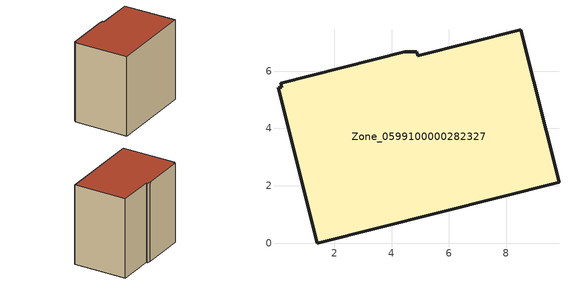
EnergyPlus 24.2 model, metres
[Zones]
Zone_0599100000282327
 floor ground (C_G): 0.13,5.58 4.46,6.67 4.87,6.69 4.91,6.54 8.51,7.44 9.85,2.12 1.4,0 0.03,5.42 0.16,5.45 z0
 wall outside (C_F): 1.4,0 9.85,2.12 8.51,7.44 4.91,6.54 4.87,6.69 4.46,6.67 0.13,5.58 0.16,5.45 0.03,5.42 1.4,0 z0:8.26
 roof outside (C_R): 4.46,6.67 0.13,5.58 0.16,5.45 0.03,5.42 1.4,0 9.85,2.12 8.51,7.44 4.91,6.54 4.87,6.69 z8.26
[BUILDING]
Pand.0599100000282327: North Axis=0; Terrain=City; Loads Convergence Tolerance Value=0.04; Temperature Convergence Tolerance Value=0.4; Solar Distribution=FullExterior; Maximum Number of Warmup Days=25; Minimum Number of Warmup Days=1
[Site:Location]
Rotterdam.The.Hague.AP_ZH_NLD Design_Conditions: Latitude=51.96; Longitude=4.45; Time Zone=1; Elevation=-4.5
[SITE:GROUNDTEMPERATURE:BUILDINGSURFACE]
18, 18, 18, 18, 18, 18, 18, 18, 18, 18, 18, 18
[MATERIAL] Thermal Absorptance=0.9; Solar Absorptance=0.7; Visible Absorptance=0.7
Name | Roughness | Thickness | Conductivity | Density | Specific Heat
G.TI.1975-1991 | MediumSmooth | 0.15 | 0.288461 | 540 | 1210
F.TI.1975-1991 | Rough | 0.3 | 0.230769 | 1920 | 840
R.TI.1975-1991 | MediumRough | 0.2 | 0.153846 | 1500 | 1000
[CONSTRUCTION]
C_G: G.TI.1975-1991
C_F: F.TI.1975-1991
C_R: R.TI.1975-1991
[ZONE]
Zone_0599100000282327: Type=1; Multiplier=1; Ceiling Height=Autocalculate; Volume=Autocalculate; Floor Area=autocalculate; Part of Total Floor Area=Yes
[ZONEINFILTRATION:DESIGNFLOWRATE]
Infil_Zone_0599100000282327: Zone or ZoneList or Space or SpaceList=Zone_0599100000282327; Schedule=AlwaysOn; Design Flow Rate Calculation Method=Flow/Area; Flow Rate per Floor Area=0.003; Constant Term Coefficient=1; Temperature Term Coefficient=0; Velocity Term Coefficient=0; Velocity Squared Term Coefficient=0
[HVACTEMPLATE:ZONE:IDEALLOADSAIRSYSTEM]
Zone_0599100000282327: Maximum Heating Supply Air Temperature=50; Minimum Cooling Supply Air Temperature=13; Maximum Heating Supply Air Humidity Ratio=0.0156; Minimum Cooling Supply Air Humidity Ratio=0.0077; Heating Limit=NoLimit; Cooling Limit=NoLimit; Dehumidification Control Type=ConstantSensibleHeatRatio; Cooling Sensible Heat Ratio=0.7; Dehumidification Setpoint=60; Humidification Control Type=None; Humidification Setpoint=30; Outdoor Air Method=None; Outdoor Air Flow Rate per Person=0.00944; Outdoor Air Flow Rate per Zone Floor Area=0; Outdoor Air Flow Rate per Zone=0; Demand Controlled Ventilation Type=None; Outdoor Air Economizer Type=NoEconomizer; Heat Recovery Type=None; Sensible Heat Recovery Effectiveness=0.7; Latent Heat Recovery Effectiveness=0.65
[ZONECONTROL:THERMOSTAT]
ThermostatControl_Zone_0599100000282327: Zone or ZoneList=Zone_0599100000282327; Control Type Schedule=DualSetpointControlType; Control 1=Thermostat_Zone_0599100000282327; Temperature Difference Between Cutout And Setpoint=0
[THERMOSTATSETPOINT:DUALSETPOINT]
Thermostat_Zone_0599100000282327: Heating Setpoint Temperature Schedule=HeatingSetpoint_Zone_0599100000282327; Cooling Setpoint Temperature Schedule=CoolingSetpoint_Zone_0599100000282327
[SCHEDULE:COMPACT]
HeatingSetpoint_Zone_0599100000282327: Through: 12/31, For: AllDays, Until: 24:00, 21
CoolingSetpoint_Zone_0599100000282327: Through: 12/31, For: AllDays, Until: 24:00, 24
DualSetpointControlType: Through: 12/31, For: AllDays, Until: 24:00, 4
AlwaysOn: Through: 12/31, For: AllDays, Until: 24:00, 1
